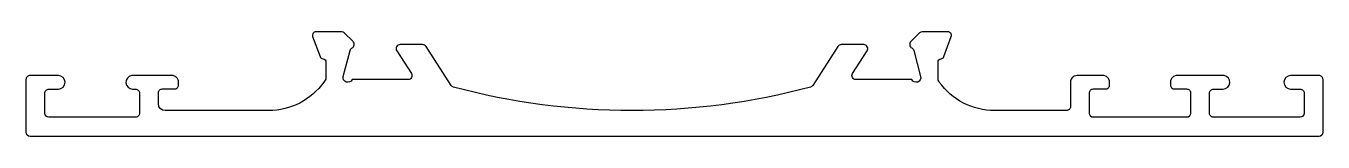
# Model space of a CAD drawing. Extents: x 707.6 to 803.6, y 628.1 to 635.9.
import ezdxf

# ---------------------------------------------------------------- set-up
doc = ezdxf.new("R2010")
doc.units = 0
doc.layers.get('0').update_dxf_attribs({"linetype": 'CONTINUOUS'})

msp = doc.modelspace()

# ---------------------------------------------------------------- linework, layer by layer
msp.add_lwpolyline([(739.263, 631.759, -0.186077), (739.088, 631.886), (737.231, 634.772, 0.255082), (736.979, 634.91), (735.314, 634.91, 0.585524), (735.058, 634.454), (736.144, 632.766, -0.569007), (735.902, 632.31), (731.757, 632.31, -0.91331), (731.103, 632.55), (731.62, 634.482, -0.203621), (731.762, 634.665, 0.498784), (731.825, 635.138), (731.177, 635.787, 0.198912), (731, 635.86), (729.073, 635.86, 0.520567), (728.838, 635.524), (729.385, 634.022, 0.287078), (729.594, 633.859, -0.384217), (729.818, 633.61), (729.818, 632.441, -0.154661), (729.763, 632.268), (729.667, 632.131, -0.243902), (725.58, 630.011), (717.917, 630.01, -0.414096), (717.417, 630.51), (717.416, 631.316, -0.414456), (717.716, 631.616), (718.616, 631.616, 0.414214), (718.916, 631.916), (718.916, 632.116, 0.414214), (718.416, 632.616), (715.437, 632.611, 0.916616), (715.516, 631.611), (715.717, 631.611, -0.414214), (716.017, 631.311), (716.017, 629.811, -0.414214), (715.717, 629.511), (709.317, 629.511, -0.414212), (709.017, 629.811), (709.017, 631.311, -0.414215), (709.317, 631.611), (710.017, 631.611, 1), (710.017, 632.611), (707.917, 632.611, 0.414244), (707.617, 632.311), (707.618, 628.411, 0.414151), (707.918, 628.111), (803.318, 628.111, 0.414151), (803.618, 628.411), (803.618, 632.311, 0.414244), (803.318, 632.611), (801.219, 632.611, 1), (801.219, 631.611), (801.919, 631.611, -0.414215), (802.219, 631.311), (802.219, 629.811, -0.414212), (801.919, 629.511), (795.519, 629.511, -0.414214), (795.219, 629.811), (795.219, 631.311, -0.414214), (795.519, 631.611), (796.219, 631.611, 0.916616), (796.299, 632.611), (792.819, 632.616, 0.414214), (792.319, 632.116), (792.319, 631.916, 0.414214), (792.619, 631.616), (793.519, 631.616, -0.414456), (793.819, 631.316), (793.818, 629.81, -0.414037), (793.518, 629.51), (786.624, 629.51, -0.413971), (786.324, 629.81), (786.323, 631.316, -0.414456), (786.623, 631.616), (787.523, 631.616, 0.414214), (787.823, 631.916), (787.823, 632.116, 0.414214), (787.323, 632.616), (785.423, 632.616), (785.311, 632.603), (785.206, 632.566), (785.111, 632.507), (785.032, 632.428), (784.972, 632.333), (784.935, 632.227), (784.923, 632.116), (784.923, 630.311, -0.414297), (784.623, 630.011), (779.304, 630.011, -0.243905), (775.217, 632.132), (775.176, 632.19, -0.154661), (775.121, 632.363), (775.121, 633.61, -0.384217), (775.345, 633.859, 0.287078), (775.554, 634.022), (776.101, 635.524, 0.520567), (775.866, 635.86), (773.939, 635.86, 0.198912), (773.762, 635.787), (773.113, 635.138, 0.498784), (773.177, 634.665, -0.203621), (773.319, 634.482), (773.836, 632.55, -0.91331), (773.182, 632.31), (769.036, 632.31, -0.569007), (768.795, 632.766), (769.881, 634.454, 0.585524), (769.625, 634.91), (767.96, 634.91, 0.255082), (767.708, 634.772), (765.851, 631.886, -0.186077), (765.676, 631.759, -0.132331)], format="xyb", close=True)

doc.saveas('drawing.dxf')
